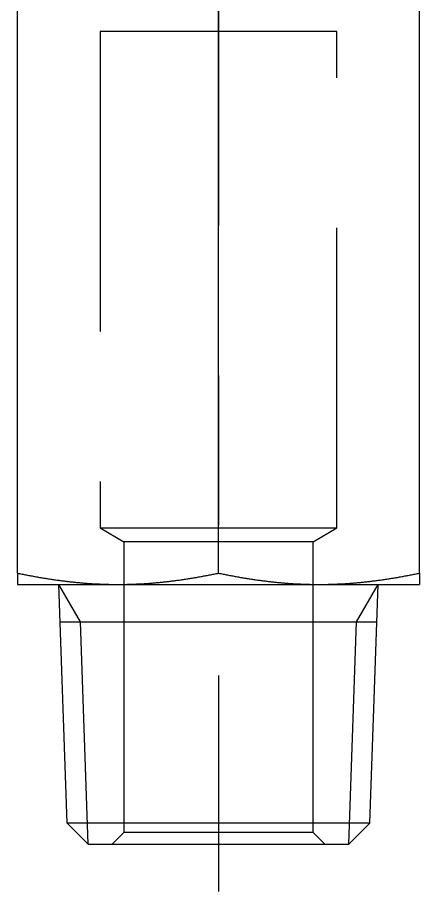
# Model space of a CAD drawing. Extents: x -15.1 to 62.1, y -18.2 to 57.9.
# Drawn here: x 42.34 to 59.34, y -2 to 35 of the extents above; entities that cross this region are included whole.
import ezdxf

# ---------------------------------------------------------------- set-up
doc = ezdxf.new("R2010")
doc.units = 0
doc.linetypes.add('CENTER', pattern=[50.8, 31.75, -6.35, 6.35, -6.35])
doc.linetypes.add('DASHED', pattern=[19.05, 12.7, -6.35])
doc.layers.get('0').update_dxf_attribs({"linetype": 'CONTINUOUS'})
doc.layers.add('CENTER', color=1, linetype='CENTER')

msp = doc.modelspace()

# ---------------------------------------------------------------- linework, layer by layer
at = {"color": 7, "linetype": 'CONTINUOUS'}
for p, q in [((42.341866, 11.478604), (42.341866, 38.221396)), ((50.841866, 11.478604), (50.841866, 38.221396)), ((59.341866, 11.478604), (59.341866, 38.221396)), ((42.341866, 11.478604), (42.341866, 11)), ((59.341866, 11.478604), (59.341866, 11)), ((42.341866, 11), (59.341866, 11)), ((44.442266, 0.886974), (44.089111, 11)), ((57.241466, 0.886974), (57.594621, 11)), ((44.144219, 9.421915), (57.539513, 9.421915)), ((57.241466, 0.886974), (44.442266, 0.886974)), ((45.32924, 0), (44.442266, 0.886974)), ((56.354492, 0), (57.241466, 0.886974)), ((45.32924, 0), (56.354492, 0))]:
    msp.add_line(p, q, dxfattribs=at)
at = {"color": 3, "linetype": 'DASHED'}
for p, q in [((45.841866, 34.4), (45.841866, 13.4)), ((55.841866, 34.4), (45.841866, 34.4)), ((55.841866, 13.4), (55.841866, 34.4)), ((45.841866, 13.4), (55.841866, 13.4)), ((45.841866, 13.4), (46.841866, 12.799139)), ((54.841866, 12.799139), (55.841866, 13.4)), ((46.841866, 12.799139), (46.841866, 0.5)), ((54.841866, 12.799139), (46.841866, 12.799139)), ((54.841866, 0.5), (54.841866, 12.799139)), ((46.841866, 0.5), (46.341866, 0)), ((54.841866, 0.5), (46.841866, 0.5)), ((55.341866, 0), (54.841866, 0.5))]:
    msp.add_line(p, q, dxfattribs=at)
at = {"color": 3, "linetype": 'CONTINUOUS'}
for p, q in [((45.000219, 9.421915), (44.089111, 11)), ((56.683513, 9.421915), (57.594621, 11)), ((45.32924, 0), (45.000219, 9.421915)), ((56.354492, 0), (56.683513, 9.421915))]:
    msp.add_line(p, q, dxfattribs=at)
at = {"color": 7}
for points in [[(42.3419, 11.4786, 0), (42.3899, 11.4686, 0), (42.4377, 11.4586, 0), (42.4855, 11.4488, 0), (42.5331, 11.4391, 0), (42.5805, 11.4295, 0), (42.6279, 11.42, 0), (42.6751, 11.4107, 0), (42.7222, 11.4014, 0), (42.7692, 11.3923, 0), (42.816, 11.3833, 0), (42.8628, 11.3743, 0), (42.9094, 11.3655, 0), (42.9559, 11.3568, 0), (43.0023, 11.3482, 0), (43.0486, 11.3397, 0), (43.0948, 11.3314, 0), (43.1409, 11.3231, 0), (43.1869, 11.3149, 0), (43.2328, 11.3069, 0), (43.2786, 11.2989, 0), (43.3243, 11.2911, 0), (43.3699, 11.2834, 0), (43.4154, 11.2757, 0), (43.4608, 11.2682, 0), (43.5062, 11.2608, 0), (43.5514, 11.2535, 0), (43.5966, 11.2463, 0), (43.6417, 11.2392, 0), (43.6868, 11.2322, 0), (43.7317, 11.2253, 0), (43.7766, 11.2185, 0), (43.8214, 11.2119, 0), (43.8661, 11.2053, 0), (43.9108, 11.1988, 0), (43.9554, 11.1924, 0), (43.9999, 11.1862, 0), (44.0444, 11.18, 0), (44.0888, 11.174, 0), (44.1332, 11.168, 0), (44.1775, 11.1622, 0), (44.2218, 11.1564, 0), (44.266, 11.1508, 0), (44.3101, 11.1452, 0), (44.3543, 11.1398, 0), (44.3983, 11.1344, 0), (44.4423, 11.1292, 0), (44.4863, 11.1241, 0), (44.5303, 11.119, 0), (44.5742, 11.1141, 0), (44.6181, 11.1093, 0), (44.6619, 11.1046, 0), (44.7057, 11.0999, 0), (44.7495, 11.0954, 0), (44.7933, 11.091, 0), (44.837, 11.0867, 0), (44.8807, 11.0825, 0), (44.9244, 11.0784, 0), (44.9681, 11.0744, 0), (45.0118, 11.0705, 0), (45.0554, 11.0667, 0), (45.0991, 11.063, 0), (45.1427, 11.0594, 0), (45.1863, 11.0559, 0), (45.2299, 11.0525, 0), (45.2735, 11.0492, 0), (45.3172, 11.046, 0), (45.3608, 11.043, 0), (45.4044, 11.04, 0), (45.448, 11.0371, 0), (45.4917, 11.0344, 0), (45.5353, 11.0317, 0), (45.579, 11.0292, 0), (45.6226, 11.0267, 0), (45.6663, 11.0244, 0), (45.71, 11.0221, 0), (45.7538, 11.02, 0), (45.7975, 11.018, 0), (45.8413, 11.016, 0), (45.8851, 11.0142, 0), (45.9289, 11.0125, 0), (45.9728, 11.0109, 0), (46.0167, 11.0094, 0), (46.0607, 11.008, 0), (46.1047, 11.0068, 0), (46.1487, 11.0056, 0), (46.1928, 11.0045, 0), (46.2369, 11.0036, 0), (46.2811, 11.0028, 0), (46.3253, 11.002, 0), (46.3696, 11.0014, 0), (46.4139, 11.0009, 0), (46.4583, 11.0005, 0), (46.5028, 11.0002, 0), (46.5473, 11.0001, 0), (46.5919, 11, 0)], [(46.5919, 11, 0), (46.6365, 11.0001, 0), (46.681, 11.0002, 0), (46.7254, 11.0005, 0), (46.7698, 11.0009, 0), (46.8142, 11.0014, 0), (46.8584, 11.002, 0), (46.9027, 11.0028, 0), (46.9468, 11.0036, 0), (46.991, 11.0045, 0), (47.035, 11.0056, 0), (47.0791, 11.0068, 0), (47.1231, 11.008, 0), (47.167, 11.0094, 0), (47.2109, 11.0109, 0), (47.2548, 11.0125, 0), (47.2986, 11.0142, 0), (47.3424, 11.016, 0), (47.3862, 11.018, 0), (47.43, 11.02, 0), (47.4737, 11.0221, 0), (47.5174, 11.0244, 0), (47.5611, 11.0267, 0), (47.6048, 11.0292, 0), (47.6484, 11.0317, 0), (47.6921, 11.0344, 0), (47.7357, 11.0371, 0), (47.7793, 11.04, 0), (47.823, 11.043, 0), (47.8666, 11.046, 0), (47.9102, 11.0492, 0), (47.9538, 11.0525, 0), (47.9974, 11.0559, 0), (48.041, 11.0594, 0), (48.0847, 11.063, 0), (48.1283, 11.0667, 0), (48.172, 11.0705, 0), (48.2156, 11.0744, 0), (48.2593, 11.0784, 0), (48.303, 11.0825, 0), (48.3467, 11.0867, 0), (48.3905, 11.091, 0), (48.4342, 11.0954, 0), (48.478, 11.0999, 0), (48.5218, 11.1046, 0), (48.5657, 11.1093, 0), (48.6095, 11.1141, 0), (48.6535, 11.119, 0), (48.6974, 11.1241, 0), (48.7414, 11.1292, 0), (48.7854, 11.1344, 0), (48.8295, 11.1398, 0), (48.8736, 11.1452, 0), (48.9177, 11.1508, 0), (48.962, 11.1564, 0), (49.0062, 11.1622, 0), (49.0505, 11.168, 0), (49.0949, 11.174, 0), (49.1393, 11.18, 0), (49.1838, 11.1862, 0), (49.2283, 11.1924, 0), (49.2729, 11.1988, 0), (49.3176, 11.2053, 0), (49.3623, 11.2119, 0), (49.4071, 11.2185, 0), (49.452, 11.2253, 0), (49.497, 11.2322, 0), (49.542, 11.2392, 0), (49.5871, 11.2463, 0), (49.6323, 11.2535, 0), (49.6775, 11.2608, 0), (49.7229, 11.2682, 0), (49.7683, 11.2757, 0), (49.8138, 11.2834, 0), (49.8595, 11.2911, 0), (49.9052, 11.2989, 0), (49.951, 11.3069, 0), (49.9968, 11.3149, 0), (50.0428, 11.3231, 0), (50.0889, 11.3314, 0), (50.1351, 11.3397, 0), (50.1814, 11.3482, 0), (50.2278, 11.3568, 0), (50.2744, 11.3655, 0), (50.321, 11.3743, 0), (50.3677, 11.3833, 0), (50.4146, 11.3923, 0), (50.4616, 11.4014, 0), (50.5086, 11.4107, 0), (50.5559, 11.42, 0), (50.6032, 11.4295, 0), (50.6507, 11.4391, 0), (50.6983, 11.4488, 0), (50.746, 11.4586, 0), (50.7939, 11.4686, 0), (50.8419, 11.4786, 0)], [(50.8419, 11.4786, 0), (50.8899, 11.4686, 0), (50.9377, 11.4586, 0), (50.9855, 11.4488, 0), (51.0331, 11.4391, 0), (51.0805, 11.4295, 0), (51.1279, 11.42, 0), (51.1751, 11.4107, 0), (51.2222, 11.4014, 0), (51.2692, 11.3923, 0), (51.316, 11.3833, 0), (51.3628, 11.3743, 0), (51.4094, 11.3655, 0), (51.4559, 11.3568, 0), (51.5023, 11.3482, 0), (51.5486, 11.3397, 0), (51.5948, 11.3314, 0), (51.6409, 11.3231, 0), (51.6869, 11.3149, 0), (51.7328, 11.3069, 0), (51.7786, 11.2989, 0), (51.8243, 11.2911, 0), (51.8699, 11.2834, 0), (51.9154, 11.2757, 0), (51.9608, 11.2682, 0), (52.0062, 11.2608, 0), (52.0514, 11.2535, 0), (52.0966, 11.2463, 0), (52.1417, 11.2392, 0), (52.1868, 11.2322, 0), (52.2317, 11.2253, 0), (52.2766, 11.2185, 0), (52.3214, 11.2119, 0), (52.3661, 11.2053, 0), (52.4108, 11.1988, 0), (52.4554, 11.1924, 0), (52.4999, 11.1862, 0), (52.5444, 11.18, 0), (52.5888, 11.174, 0), (52.6332, 11.168, 0), (52.6775, 11.1622, 0), (52.7218, 11.1564, 0), (52.766, 11.1508, 0), (52.8101, 11.1452, 0), (52.8543, 11.1398, 0), (52.8983, 11.1344, 0), (52.9423, 11.1292, 0), (52.9863, 11.1241, 0), (53.0303, 11.119, 0), (53.0742, 11.1141, 0), (53.1181, 11.1093, 0), (53.1619, 11.1046, 0), (53.2057, 11.0999, 0), (53.2495, 11.0954, 0), (53.2933, 11.091, 0), (53.337, 11.0867, 0), (53.3807, 11.0825, 0), (53.4244, 11.0784, 0), (53.4681, 11.0744, 0), (53.5118, 11.0705, 0), (53.5554, 11.0667, 0), (53.5991, 11.063, 0), (53.6427, 11.0594, 0), (53.6863, 11.0559, 0), (53.7299, 11.0525, 0), (53.7735, 11.0492, 0), (53.8172, 11.046, 0), (53.8608, 11.043, 0), (53.9044, 11.04, 0), (53.948, 11.0371, 0), (53.9917, 11.0344, 0), (54.0353, 11.0317, 0), (54.079, 11.0292, 0), (54.1226, 11.0267, 0), (54.1663, 11.0244, 0), (54.21, 11.0221, 0), (54.2538, 11.02, 0), (54.2975, 11.018, 0), (54.3413, 11.016, 0), (54.3851, 11.0142, 0), (54.4289, 11.0125, 0), (54.4728, 11.0109, 0), (54.5167, 11.0094, 0), (54.5607, 11.008, 0), (54.6047, 11.0068, 0), (54.6487, 11.0056, 0), (54.6928, 11.0045, 0), (54.7369, 11.0036, 0), (54.7811, 11.0028, 0), (54.8253, 11.002, 0), (54.8696, 11.0014, 0), (54.9139, 11.0009, 0), (54.9583, 11.0005, 0), (55.0028, 11.0002, 0), (55.0473, 11.0001, 0), (55.0919, 11, 0)], [(55.0919, 11, 0), (55.1365, 11.0001, 0), (55.181, 11.0002, 0), (55.2254, 11.0005, 0), (55.2698, 11.0009, 0), (55.3142, 11.0014, 0), (55.3584, 11.002, 0), (55.4027, 11.0028, 0), (55.4468, 11.0036, 0), (55.491, 11.0045, 0), (55.535, 11.0056, 0), (55.5791, 11.0068, 0), (55.6231, 11.008, 0), (55.667, 11.0094, 0), (55.7109, 11.0109, 0), (55.7548, 11.0125, 0), (55.7986, 11.0142, 0), (55.8424, 11.016, 0), (55.8862, 11.018, 0), (55.93, 11.02, 0), (55.9737, 11.0221, 0), (56.0174, 11.0244, 0), (56.0611, 11.0267, 0), (56.1048, 11.0292, 0), (56.1484, 11.0317, 0), (56.1921, 11.0344, 0), (56.2357, 11.0371, 0), (56.2793, 11.04, 0), (56.323, 11.043, 0), (56.3666, 11.046, 0), (56.4102, 11.0492, 0), (56.4538, 11.0525, 0), (56.4974, 11.0559, 0), (56.541, 11.0594, 0), (56.5847, 11.063, 0), (56.6283, 11.0667, 0), (56.672, 11.0705, 0), (56.7156, 11.0744, 0), (56.7593, 11.0784, 0), (56.803, 11.0825, 0), (56.8467, 11.0867, 0), (56.8905, 11.091, 0), (56.9342, 11.0954, 0), (56.978, 11.0999, 0), (57.0218, 11.1046, 0), (57.0657, 11.1093, 0), (57.1095, 11.1141, 0), (57.1535, 11.119, 0), (57.1974, 11.1241, 0), (57.2414, 11.1292, 0), (57.2854, 11.1344, 0), (57.3295, 11.1398, 0), (57.3736, 11.1452, 0), (57.4177, 11.1508, 0), (57.462, 11.1564, 0), (57.5062, 11.1622, 0), (57.5505, 11.168, 0), (57.5949, 11.174, 0), (57.6393, 11.18, 0), (57.6838, 11.1862, 0), (57.7283, 11.1924, 0), (57.7729, 11.1988, 0), (57.8176, 11.2053, 0), (57.8623, 11.2119, 0), (57.9071, 11.2185, 0), (57.952, 11.2253, 0), (57.997, 11.2322, 0), (58.042, 11.2392, 0), (58.0871, 11.2463, 0), (58.1323, 11.2535, 0), (58.1775, 11.2608, 0), (58.2229, 11.2682, 0), (58.2683, 11.2757, 0), (58.3138, 11.2834, 0), (58.3595, 11.2911, 0), (58.4052, 11.2989, 0), (58.451, 11.3069, 0), (58.4968, 11.3149, 0), (58.5428, 11.3231, 0), (58.5889, 11.3314, 0), (58.6351, 11.3397, 0), (58.6814, 11.3482, 0), (58.7278, 11.3568, 0), (58.7744, 11.3655, 0), (58.821, 11.3743, 0), (58.8677, 11.3833, 0), (58.9146, 11.3923, 0), (58.9616, 11.4014, 0), (59.0086, 11.4107, 0), (59.0559, 11.42, 0), (59.1032, 11.4295, 0), (59.1507, 11.4391, 0), (59.1983, 11.4488, 0), (59.246, 11.4586, 0), (59.2939, 11.4686, 0), (59.3419, 11.4786, 0)]]:
    msp.add_polyline3d(points, dxfattribs=at)
at = {"layer": 'CENTER', "color": 1, "linetype": 'CENTER'}
msp.add_line((50.841866, 57.95), (50.841866, -2), dxfattribs=at)

doc.saveas('drawing.dxf')
